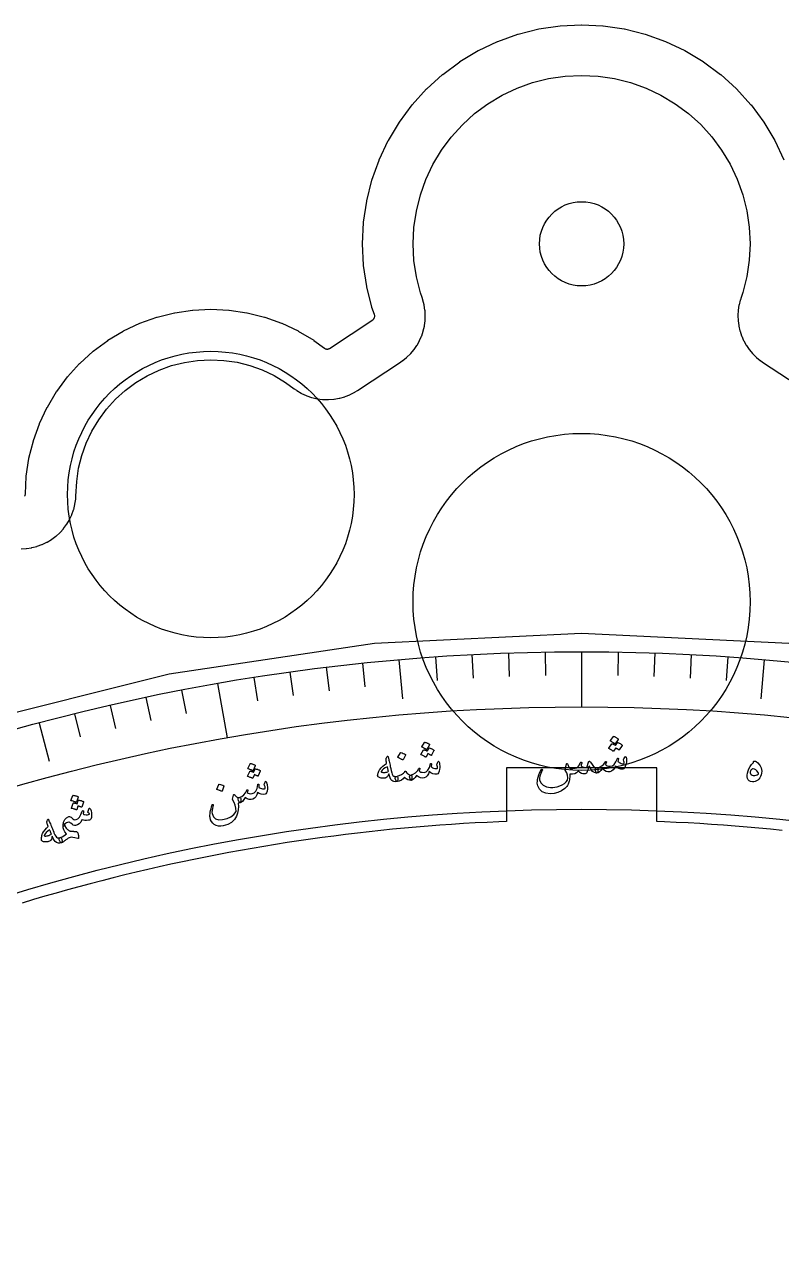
# Model space of a CAD drawing. Header units: millimetres. Extents: x -140 to 140, y -140 to 181.
# Drawn here: x -37 to 13.3, y 98.8 to 181 of the extents above; entities that cross this region are included whole.
import ezdxf

# ---------------------------------------------------------------- set-up
doc = ezdxf.new("R2010")
doc.units = ezdxf.units.MM
for name, color, linetype in [('CUT_INNER', 6, 'Continuous'), ('CUT_OUTER', 1, 'Continuous'), ('ENGRAVE', 7, 'Continuous'), ('ENGRAVE_FINE', 8, 'Continuous'), ('TEXT', 5, 'Continuous')]:
    doc.layers.add(name, color=color, linetype=linetype)

msp = doc.modelspace()

# ---------------------------------------------------------------- linework, layer by layer
at = {"layer": 'CUT_INNER'}
msp.add_lwpolyline([(13.338, 127.4037), (12.556, 127.4832), (11.7735, 127.5578), (10.9906, 127.6276), (10.2073, 127.6927), (9.4236, 127.7529), (8.6396, 127.8083), (7.8552, 127.8589), (7.0705, 127.9047), (6.2856, 127.9457), (5.5004, 127.9819), (5, 128.0018), (5, 131.56), (-5, 131.56), (-5, 128.0018), (-5.5004, 127.9819), (-6.2856, 127.9457), (-7.0705, 127.9047), (-7.8552, 127.8589), (-8.6396, 127.8083), (-9.4236, 127.7529), (-10.2073, 127.6927), (-10.9906, 127.6276), (-11.7735, 127.5578), (-12.556, 127.4832), (-13.338, 127.4037), (-14.1195, 127.3195), (-14.9004, 127.2305), (-15.6808, 127.1366), (-16.4606, 127.038), (-17.2398, 126.9346), (-18.0183, 126.8265), (-18.7962, 126.7135), (-19.5733, 126.5958), (-20.3497, 126.4733), (-21.1254, 126.3461), (-21.9002, 126.2141), (-22.6742, 126.0773), (-23.4474, 125.9358), (-24.2197, 125.7896), (-24.9911, 125.6386), (-25.7615, 125.4829), (-26.531, 125.3225), (-27.2994, 125.1573), (-28.0669, 124.9874), (-28.8332, 124.8129), (-29.5985, 124.6336), (-30.3627, 124.4496), (-31.1258, 124.261), (-31.8876, 124.0677), (-32.6483, 123.8697), (-33.4077, 123.667), (-34.1659, 123.4597), (-34.9228, 123.2478), (-35.6784, 123.0311), (-36.4326, 122.8099), (-37.1855, 122.5841)], dxfattribs=at)
for centre, radius in [((0, 166.3921), 2.8), ((-24.64, 149.7321), 9.52), ((0, 142.5921), 11.2)]:
    msp.add_circle(centre, radius, dxfattribs=at)
at = {"layer": 'CUT_OUTER'}
msp.add_lwpolyline([(-37.0165, 149.6127), (-37.0001, 149.6372), (-36.9863, 149.6632), (-36.975, 149.6904), (-36.9664, 149.7185), (-36.9607, 149.7474), (-36.9578, 149.7767), (-36.901, 150.9323), (-36.8996, 150.947), (-36.7244, 152.1283), (-36.7215, 152.1428), (-36.4313, 153.3013), (-36.427, 153.3154), (-36.0247, 154.4398), (-36.019, 154.4534), (-35.5084, 155.5331), (-35.5015, 155.546), (-34.8875, 156.5704), (-34.8793, 156.5827), (-34.1679, 157.5419), (-34.1585, 157.5533), (-33.3565, 158.4382), (-33.3461, 158.4486), (-32.4612, 159.2507), (-32.4498, 159.26), (-31.4905, 159.9714), (-31.4783, 159.9796), (-30.4539, 160.5936), (-30.441, 160.6005), (-29.3613, 161.1112), (-29.3477, 161.1168), (-28.2232, 161.5191), (-28.2092, 161.5234), (-27.0507, 161.8136), (-27.0362, 161.8165), (-25.8549, 161.9917), (-25.8402, 161.9932), (-24.6474, 162.0518), (-24.6326, 162.0518), (-23.4398, 161.9932), (-23.4251, 161.9917), (-22.2438, 161.8165), (-22.2293, 161.8136), (-21.0708, 161.5234), (-21.0568, 161.5191), (-19.9323, 161.1168), (-19.9187, 161.1112), (-18.839, 160.6005), (-18.8261, 160.5936), (-17.8017, 159.9796), (-17.7895, 159.9714), (-17.0923, 159.4544), (-17.0669, 159.4375), (-17.0398, 159.4232), (-17.0115, 159.4118), (-16.9822, 159.4033), (-16.9521, 159.3978), (-16.9217, 159.3954), (-16.8911, 159.3962), (-16.8608, 159.4), (-16.8311, 159.4069), (-16.8022, 159.4168), (-16.7744, 159.4296), (-16.7481, 159.4451), (-13.8807, 161.3408), (-13.8577, 161.3576), (-13.8364, 161.3766), (-13.817, 161.3974), (-13.7996, 161.42), (-13.7845, 161.4442), (-13.7718, 161.4697), (-13.7615, 161.4962), (-13.7538, 161.5237), (-13.7487, 161.5517), (-13.7463, 161.5801), (-13.7466, 161.6086), (-13.7496, 161.6369), (-13.7553, 161.6649), (-13.7636, 161.6921), (-13.9306, 162.1586), (-13.9348, 162.1727), (-14.2784, 163.5445), (-14.2813, 163.5589), (-14.4888, 164.9577), (-14.4903, 164.9723), (-14.5596, 166.3848), (-14.5596, 166.3995), (-14.4903, 167.8119), (-14.4888, 167.8265), (-14.2813, 169.2253), (-14.2784, 169.2398), (-13.9348, 170.6115), (-13.9306, 170.6256), (-13.4542, 171.9571), (-13.4485, 171.9706), (-12.8439, 173.249), (-12.837, 173.262), (-12.11, 174.4749), (-12.1018, 174.4871), (-11.2594, 175.623), (-11.2501, 175.6343), (-10.3004, 176.6821), (-10.29, 176.6925), (-9.2422, 177.6422), (-9.2309, 177.6515), (-8.095, 178.4939), (-8.0828, 178.5021), (-6.8699, 179.2291), (-6.8569, 179.236), (-5.5785, 179.8407), (-5.5649, 179.8463), (-4.2335, 180.3227), (-4.2194, 180.327), (-2.8477, 180.6706), (-2.8332, 180.6734), (-1.4344, 180.8809), (-1.4198, 180.8824), (-0.0074, 180.9518), (0.0074, 180.9518), (1.4198, 180.8824), (1.4344, 180.8809), (2.8332, 180.6734), (2.8477, 180.6706), (4.2194, 180.327), (4.2335, 180.3227), (5.5649, 179.8463), (5.5785, 179.8407), (6.8569, 179.236), (6.8699, 179.2291), (8.0828, 178.5021), (8.095, 178.4939), (9.2309, 177.6515), (9.2422, 177.6422), (10.29, 176.6925), (10.3004, 176.6821), (11.2501, 175.6343), (11.2594, 175.623), (12.1018, 174.4871), (12.11, 174.4749), (12.837, 173.262), (12.8439, 173.249), (13.4485, 171.9706)], dxfattribs=at)
at = {"layer": 'ENGRAVE'}
for points in [[(-37.2427, 146.1318), (-36.9134, 146.148), (-36.8841, 146.1509), (-36.5579, 146.1992), (-36.5291, 146.205), (-36.2092, 146.2851), (-36.181, 146.2937), (-35.8706, 146.4047), (-35.8434, 146.416), (-35.5453, 146.557), (-35.5193, 146.5709), (-35.2365, 146.7404), (-35.212, 146.7567), (-34.9472, 146.9532), (-34.9244, 146.9718), (-34.6801, 147.1933), (-34.6593, 147.2141), (-34.4378, 147.4584), (-34.4192, 147.4812), (-34.2227, 147.746), (-34.2064, 147.7705), (-34.0369, 148.0533), (-34.023, 148.0793), (-33.882, 148.3774), (-33.8707, 148.4046), (-33.7597, 148.715), (-33.7511, 148.7432), (-33.671, 149.063), (-33.6653, 149.0919), (-33.6169, 149.4181), (-33.614, 149.4474), (-33.6019, 149.6118), (-33.5531, 150.6036), (-33.4246, 151.474), (-33.2115, 152.3267), (-32.9159, 153.1543), (-32.5406, 153.949), (-32.0893, 154.7031), (-31.5662, 155.4094), (-30.9763, 156.0609), (-30.3255, 156.6515), (-29.6199, 157.1754), (-28.8664, 157.6277), (-28.0721, 158.004), (-27.2448, 158.3005), (-26.3924, 158.5146), (-25.5231, 158.6441), (-24.6453, 158.6877), (-23.7675, 158.6451), (-22.8981, 158.5167), (-22.0454, 158.3036), (-21.2178, 158.008), (-20.4231, 157.6328), (-19.6687, 157.1812), (-19.0916, 156.754), (-18.9538, 156.6572), (-18.9284, 156.6403), (-18.6344, 156.4655), (-18.6073, 156.4512), (-18.297, 156.3073), (-18.2687, 156.2958), (-17.9454, 156.1842), (-17.916, 156.1757), (-17.583, 156.0974), (-17.5529, 156.092), (-17.2137, 156.048), (-17.1832, 156.0456), (-16.8413, 156.0364), (-16.8107, 156.0371), (-16.4696, 156.0627), (-16.4393, 156.0666), (-16.1025, 156.1267), (-16.0728, 156.1336), (-15.7439, 156.2277), (-15.715, 156.2375), (-15.3973, 156.3646), (-15.3696, 156.3773), (-15.0665, 156.536), (-15.0402, 156.5515), (-14.8951, 156.6422), (-12.0277, 158.5379), (-11.8966, 158.6291), (-11.8736, 158.6459), (-11.6253, 158.8464), (-11.604, 158.8653), (-11.3758, 159.0885), (-11.3564, 159.1093), (-11.1504, 159.3531), (-11.1331, 159.3757), (-10.9512, 159.6379), (-10.9361, 159.6621), (-10.7798, 159.9403), (-10.7671, 159.9658), (-10.638, 160.2577), (-10.6277, 160.2843), (-10.5268, 160.5871), (-10.5191, 160.6145), (-10.4475, 160.9255), (-10.4424, 160.9535), (-10.4005, 161.2699), (-10.3981, 161.2983), (-10.3865, 161.6172), (-10.3868, 161.6457), (-10.4055, 161.9643), (-10.4085, 161.9927), (-10.4573, 162.308), (-10.463, 162.336), (-10.5416, 162.6453), (-10.5499, 162.6725), (-10.6001, 162.8241), (-10.7117, 163.136), (-10.9794, 164.2024), (-11.1411, 165.2891), (-11.1956, 166.3865), (-11.1422, 167.4838), (-10.9816, 168.5707), (-10.7152, 169.6366), (-10.3455, 170.6713), (-9.8763, 171.6647), (-9.3119, 172.6074), (-8.6579, 173.4902), (-7.9205, 174.3046), (-7.1068, 175.0428), (-6.2246, 175.6978), (-5.2826, 176.2631), (-4.2896, 176.7333), (-3.2553, 177.104), (-2.1897, 177.3715), (-1.103, 177.5332), (-0.0057, 177.5877), (1.0917, 177.5344), (2.1786, 177.3737), (3.2445, 177.1073), (4.2791, 176.7377), (5.2726, 176.2684), (6.2152, 175.7041), (7.098, 175.05), (7.9125, 174.3126), (8.6507, 173.4989), (9.3056, 172.6168), (9.871, 171.6747), (10.3412, 170.6817), (10.7119, 169.6474), (10.9794, 168.5818), (11.1411, 167.4951), (11.1956, 166.3978), (11.1422, 165.3004), (10.9816, 164.2135), (10.7148, 163.1461), (10.5985, 162.8196), (10.5499, 162.6725), (10.5416, 162.6453), (10.463, 162.336), (10.4573, 162.308), (10.4085, 161.9927), (10.4055, 161.9643), (10.3868, 161.6457), (10.3865, 161.6172), (10.3981, 161.2983), (10.4005, 161.2699), (10.4424, 160.9535), (10.4475, 160.9255), (10.5191, 160.6145), (10.5268, 160.5871), (10.6277, 160.2843), (10.638, 160.2577), (10.7671, 159.9658), (10.7798, 159.9403), (10.9361, 159.6621), (10.9512, 159.6379), (11.1331, 159.3757), (11.1504, 159.3531), (11.3564, 159.1093), (11.3758, 159.0885), (11.604, 158.8653), (11.6253, 158.8464), (11.8736, 158.6459), (11.8966, 158.6291), (12.0277, 158.5379), (14.8951, 156.6422)], [(13.7714, 139.8235), (0, 140.5), (-13.7714, 139.8235), (-27.4102, 137.8003), (-40.785, 134.4501)], [(0, 139.286), (0, 135.6208)], [(-12.1396, 138.756), (-11.9114, 136.1479)], [(12.1396, 138.756), (11.9114, 136.1479)], [(-24.1868, 137.1699), (-23.5503, 133.5604)], [(-36.0499, 134.5399), (-35.3723, 132.0112)]]:
    msp.add_lwpolyline(points, dxfattribs=at)
for radius in [139.286, 135.6208, 128.814]:
    msp.add_circle((0, 0), radius, dxfattribs=at)
at = {"layer": 'ENGRAVE_FINE'}
for points in [[(-9.7161, 138.9467), (-9.6065, 137.3797)], [(-7.2897, 139.0951), (-7.2075, 137.5265)], [(-4.861, 139.2012), (-4.8062, 137.6313)], [(-2.4309, 139.2648), (-2.4035, 137.6942)], [(2.4309, 139.2648), (2.4035, 137.6942)], [(4.861, 139.2012), (4.8062, 137.6313)], [(7.2897, 139.0951), (7.2075, 137.5265)], [(9.7161, 138.9467), (9.6065, 137.3797)], [(-16.9747, 138.2478), (-16.7833, 136.6887)], [(-14.5594, 138.523), (-14.3952, 136.9608)], [(-21.7891, 137.5712), (-21.5434, 136.0197)], [(-19.3849, 137.9305), (-19.1663, 136.375)], [(-26.577, 136.7269), (-26.2773, 135.185)], [(-31.3325, 135.7161), (-30.9792, 134.1856)], [(-28.9592, 136.2423), (-28.6326, 134.7058)], [(-33.6963, 135.1486), (-33.3163, 133.6245)]]:
    msp.add_lwpolyline(points, dxfattribs=at)
at = {"layer": 'TEXT'}
for points in [[(-10.4426, 133.2621), (-10.438, 133.2673), (-10.4313, 133.2708), (-10.4225, 133.2725), (-10.4116, 133.2723), (-10.3715, 133.261), (-10.3326, 133.2481), (-10.2948, 133.2336), (-10.2581, 133.2175), (-10.2224, 133.1996), (-10.1872, 133.1797), (-10.1526, 133.1578), (-10.1186, 133.1339), (-10.11, 133.125), (-10.1053, 133.1163), (-10.1047, 133.1077), (-10.108, 133.0994), (-10.2746, 132.7881), (-10.2811, 132.7822), (-10.2899, 132.7811), (-10.3011, 132.7846), (-10.3146, 132.7929), (-10.3263, 132.7998), (-10.3447, 132.8102), (-10.3698, 132.824), (-10.4017, 132.8411), (-10.4407, 132.8616), (-10.4875, 132.8854), (-10.5419, 132.9125), (-10.6041, 132.9429), (-10.6125, 132.9482), (-10.6169, 132.9537), (-10.6174, 132.9595), (-10.6139, 132.9657)], [(2.3823, 133.2421), (2.3874, 133.2469), (2.3943, 133.2497), (2.4032, 133.2505), (2.4141, 133.2493), (2.4528, 133.2342), (2.4901, 133.2176), (2.5263, 133.1995), (2.5611, 133.18), (2.5949, 133.1588), (2.6279, 133.1356), (2.6601, 133.1105), (2.6916, 133.0835), (2.6976, 133.0753), (2.7001, 133.0666), (2.6992, 133.0576), (2.6948, 133.0481), (2.4997, 132.7543), (2.4945, 132.7505), (2.4868, 132.7506), (2.4768, 132.7547), (2.4644, 132.7628), (2.4563, 132.7683), (2.4435, 132.7769), (2.4261, 132.7885), (2.404, 132.8031), (2.3774, 132.8204), (2.3461, 132.8403), (2.3101, 132.8628), (2.2695, 132.8877), (2.128, 132.6707), (2.121, 132.6655), (2.1121, 132.6651), (2.1014, 132.6697), (2.0887, 132.6792), (2.0778, 132.6872), (2.0605, 132.6992), (2.0369, 132.7152), (2.0069, 132.7353), (1.9701, 132.7593), (1.9259, 132.7874), (1.8744, 132.8194), (1.8155, 132.8555), (1.8094, 132.8615), (1.8068, 132.8674), (1.8076, 132.8732), (1.8119, 132.879), (2.0093, 133.1582), (2.0143, 133.163), (2.0213, 133.1658), (2.0302, 133.1667), (2.0411, 133.1655), (2.0684, 133.1549), (2.0955, 133.1436), (2.1224, 133.1316), (2.149, 133.1188), (2.1751, 133.105), (2.2004, 133.09), (2.2249, 133.0738), (2.2487, 133.0564)], [(2.116, 133.6538), (2.121, 133.6586), (2.128, 133.6615), (2.1369, 133.6623), (2.1478, 133.6612), (2.1866, 133.6461), (2.2242, 133.6296), (2.2604, 133.6116), (2.2954, 133.5921), (2.3294, 133.571), (2.3625, 133.5479), (2.3949, 133.5228), (2.4265, 133.4958), (2.4342, 133.4861), (2.438, 133.477), (2.4379, 133.4685), (2.4338, 133.4604), (2.2387, 133.1662), (2.2317, 133.161), (2.2228, 133.1606), (2.212, 133.1652), (2.1993, 133.1747), (2.1883, 133.1827), (2.171, 133.1948), (2.1473, 133.2108), (2.1172, 133.2309), (2.0802, 133.255), (2.0359, 133.2831), (1.9842, 133.3152), (1.9252, 133.3513), (1.9173, 133.3573), (1.9135, 133.3632), (1.9135, 133.3691), (1.9176, 133.3749)], [(-12.9206, 132.3169), (-12.8999, 132.3435), (-12.882, 132.3482), (-12.867, 132.3309), (-12.8548, 132.2918), (-12.8497, 132.268), (-12.8423, 132.235), (-12.8325, 132.1929), (-12.8204, 132.1417), (-12.8061, 132.0809), (-12.7898, 132.01), (-12.7716, 131.9289), (-12.7514, 131.8376), (-12.7315, 131.748), (-12.7138, 131.6677), (-12.6982, 131.5968), (-12.6847, 131.5353), (-12.6734, 131.4834), (-12.6643, 131.4414), (-12.6574, 131.4092), (-12.6527, 131.3869), (-12.6191, 131.2468), (-12.5798, 131.1392), (-12.5348, 131.0641), (-12.4841, 131.0215), (-12.4498, 131.0064), (-12.4093, 130.9982), (-12.3626, 130.9969), (-12.3098, 131.0026), (-12.2779, 131.0005), (-12.2524, 130.9874), (-12.2333, 130.9633), (-12.2205, 130.9284), (-12.2131, 130.8856), (-12.2104, 130.8419), (-12.2126, 130.7972), (-12.2196, 130.7515), (-12.2304, 130.7122), (-12.2435, 130.6824), (-12.259, 130.6623), (-12.2768, 130.6518), (-12.3784, 130.6432), (-12.4676, 130.6534), (-12.5445, 130.6824), (-12.6091, 130.7303), (-12.6666, 130.8041), (-12.7179, 130.9037), (-12.7629, 131.0288), (-12.8017, 131.1797), (-12.8475, 131.0811), (-12.8962, 131.0023), (-12.9478, 130.9433), (-13.0023, 130.9042), (-13.048, 130.8876), (-13.1026, 130.8775), (-13.1662, 130.8738), (-13.2388, 130.8766), (-13.316, 130.886), (-13.3814, 130.8995), (-13.435, 130.9171), (-13.4767, 130.9389), (-13.5116, 130.9675), (-13.5359, 130.9987), (-13.5497, 131.0325), (-13.553, 131.0688), (-13.5487, 131.115), (-13.5385, 131.1667), (-13.5226, 131.224), (-13.5007, 131.2868), (-13.4757, 131.3501), (-13.4534, 131.4008), (-13.4336, 131.439), (-13.4165, 131.4646), (-13.318, 131.572), (-13.209, 131.6745), (-13.0895, 131.772), (-12.9594, 131.8646), (-12.9719, 131.9388), (-12.9819, 132.003), (-12.9894, 132.0571), (-12.9945, 132.1011), (-12.996, 132.1383), (-12.9926, 132.1721), (-12.9844, 132.2024), (-12.9715, 132.2293)], [(-12.0368, 132.5732), (-12.0323, 132.5785), (-12.0257, 132.5821), (-12.0169, 132.5838), (-12.006, 132.5838), (-11.9268, 132.56), (-11.8514, 132.529), (-11.7799, 132.4906), (-11.7122, 132.445), (-11.7054, 132.4378), (-11.702, 132.4302), (-11.702, 132.4223), (-11.7055, 132.4142), (-11.8635, 132.1013), (-11.8698, 132.0937), (-11.8784, 132.0912), (-11.8895, 132.0938), (-11.9031, 132.1017), (-11.9148, 132.1085), (-11.9333, 132.1186), (-11.9584, 132.1321), (-11.9904, 132.1489), (-12.0295, 132.1689), (-12.0764, 132.1921), (-12.1309, 132.2186), (-12.1933, 132.2483), (-12.2017, 132.2534), (-12.2061, 132.2589), (-12.2067, 132.2647), (-12.2033, 132.2709)], [(-10.1387, 132.8771), (-10.1342, 132.8824), (-10.1275, 132.8858), (-10.1187, 132.8875), (-10.1078, 132.8873), (-10.0679, 132.8759), (-10.0291, 132.8629), (-9.9915, 132.8483), (-9.9549, 132.8321), (-9.9193, 132.8142), (-9.8842, 132.7942), (-9.8498, 132.7722), (-9.816, 132.7482), (-9.8092, 132.7406), (-9.8059, 132.7323), (-9.8059, 132.7232), (-9.8094, 132.7134), (-9.9761, 132.4026), (-9.9809, 132.3983), (-9.9886, 132.3977), (-9.9989, 132.4008), (-10.012, 132.4077), (-10.0207, 132.4124), (-10.0342, 132.4198), (-10.0526, 132.4297), (-10.0759, 132.4421), (-10.1041, 132.4569), (-10.1371, 132.4738), (-10.175, 132.4927), (-10.2178, 132.5137), (-10.3383, 132.2844), (-10.3448, 132.2785), (-10.3536, 132.2773), (-10.3647, 132.2809), (-10.3782, 132.2892), (-10.3898, 132.2961), (-10.4082, 132.3064), (-10.4332, 132.3202), (-10.4649, 132.3373), (-10.5039, 132.3578), (-10.5505, 132.3816), (-10.6048, 132.4087), (-10.6668, 132.439), (-10.6734, 132.4444), (-10.6766, 132.45), (-10.6763, 132.456), (-10.6726, 132.4621), (-10.5022, 132.7586), (-10.4977, 132.7638), (-10.491, 132.7673), (-10.4822, 132.769), (-10.4713, 132.7689), (-10.4431, 132.7609), (-10.415, 132.7522), (-10.3871, 132.7427), (-10.3595, 132.7325), (-10.3322, 132.7212), (-10.3056, 132.7087), (-10.2797, 132.6949), (-10.2544, 132.6798)], [(2.9077, 132.3113), (2.9164, 132.317), (2.9264, 132.3148), (2.9378, 132.3047), (2.9504, 132.2868), (2.9637, 132.2567), (2.9733, 132.2139), (2.9791, 132.1584), (2.9813, 132.0903), (2.9808, 132.013), (2.9749, 131.9377), (2.9637, 131.8645), (2.9472, 131.7934), (2.9006, 131.6554), (2.8501, 131.5567), (2.7956, 131.4971), (2.7371, 131.4768), (2.6, 131.4877), (2.4737, 131.5261), (2.358, 131.5921), (2.2529, 131.6857), (2.1772, 131.5424), (2.0886, 131.431), (1.9869, 131.3515), (1.8722, 131.304), (1.7525, 131.2949), (1.6319, 131.3268), (1.5102, 131.3997), (1.3873, 131.5137), (1.2856, 131.3862), (1.1863, 131.2954), (1.0895, 131.2412), (0.9949, 131.2235), (0.976, 131.2345), (0.9582, 131.2669), (0.9415, 131.3209), (0.926, 131.3963), (0.9207, 131.4708), (0.9308, 131.5255), (0.9564, 131.5606), (0.9975, 131.5759), (1.178, 131.6153), (1.3365, 131.6933), (1.4731, 131.8101), (1.5879, 131.9656), (1.5941, 131.9741), (1.6008, 131.9802), (1.608, 131.9837), (1.6156, 131.9849), (1.6249, 131.9838), (1.6332, 131.9807), (1.6404, 131.9758), (1.6467, 131.9688), (1.6501, 131.9477), (1.6411, 131.9121), (1.6197, 131.862), (1.5859, 131.7973), (1.6285, 131.7466), (1.6953, 131.7088), (1.786, 131.6838), (1.9009, 131.6717), (2.0447, 131.6997), (2.1716, 131.7958), (2.2818, 131.9601), (2.3753, 132.1927), (2.38, 132.2046), (2.3855, 132.2131), (2.392, 132.2181), (2.3994, 132.2197), (2.4104, 132.2185), (2.4199, 132.2154), (2.4279, 132.2103), (2.4344, 132.2034), (2.4391, 132.1935), (2.4419, 132.1836), (2.4427, 132.1738), (2.4415, 132.1641), (2.3993, 132.0004), (2.4443, 131.9589), (2.4987, 131.9221), (2.5625, 131.8901), (2.6356, 131.8627), (2.7069, 131.8444), (2.7613, 131.8396), (2.7989, 131.8483), (2.8197, 131.8706), (2.8271, 131.9052), (2.8245, 131.9547), (2.8119, 132.0191), (2.7893, 132.0984), (2.7939, 132.1206), (2.8152, 132.1635), (2.8531, 132.227), (2.9077, 132.3113)], [(-21.6968, 131.4853), (-21.6927, 131.4909), (-21.6863, 131.4949), (-21.6777, 131.4973), (-21.6668, 131.4981), (-21.6261, 131.4902), (-21.5863, 131.4806), (-21.5475, 131.4694), (-21.5097, 131.4565), (-21.4727, 131.4417), (-21.436, 131.4249), (-21.3998, 131.406), (-21.364, 131.385), (-21.3566, 131.3781), (-21.3525, 131.37), (-21.3518, 131.361), (-21.3544, 131.3509), (-21.4933, 131.0267), (-21.4978, 131.022), (-21.5053, 131.0208), (-21.5159, 131.023), (-21.5296, 131.0287), (-21.5386, 131.0327), (-21.5527, 131.0388), (-21.5719, 131.047), (-21.5962, 131.0574), (-21.6256, 131.0697), (-21.66, 131.0836), (-21.6994, 131.0991), (-21.7438, 131.1163), (-21.8439, 130.8774), (-21.8498, 130.871), (-21.8584, 130.869), (-21.8698, 130.8716), (-21.884, 130.8786), (-21.8962, 130.8845), (-21.9154, 130.8932), (-21.9415, 130.9047), (-21.9746, 130.919), (-22.0152, 130.9361), (-22.0637, 130.9557), (-22.1201, 130.9779), (-22.1846, 131.0028), (-22.1916, 131.0075), (-22.1953, 131.0129), (-22.1955, 131.0188), (-22.1924, 131.0253), (-22.0485, 131.3354), (-22.0445, 131.3411), (-22.0381, 131.3451), (-22.0295, 131.3476), (-22.0186, 131.3484), (-21.9898, 131.3429), (-21.9611, 131.3367), (-21.9325, 131.3297), (-21.904, 131.3219), (-21.8759, 131.3131), (-21.8483, 131.3029), (-21.8213, 131.2914), (-21.7947, 131.2786)], [(-22.033, 131.8422), (-22.029, 131.8479), (-22.0226, 131.8519), (-22.014, 131.8543), (-22.003, 131.8552), (-21.9622, 131.8473), (-21.9223, 131.8379), (-21.8833, 131.8267), (-21.8454, 131.8139), (-21.8082, 131.7992), (-21.7714, 131.7825), (-21.7351, 131.7637), (-21.6991, 131.7428), (-21.6897, 131.7347), (-21.6844, 131.7264), (-21.683, 131.718), (-21.6856, 131.7093), (-21.8244, 131.3848), (-21.8303, 131.3783), (-21.839, 131.3764), (-21.8505, 131.3789), (-21.8646, 131.386), (-21.8769, 131.3919), (-21.8961, 131.4006), (-21.9223, 131.4121), (-21.9555, 131.4264), (-21.9962, 131.4434), (-22.0449, 131.4631), (-22.1015, 131.4853), (-22.1661, 131.5102), (-22.1749, 131.5147), (-22.1798, 131.5198), (-22.1808, 131.5256), (-22.1778, 131.532)], [(-12.9087, 131.6296), (-13.0455, 131.5671), (-13.1595, 131.4955), (-13.2509, 131.4148), (-13.3196, 131.3249), (-13.3236, 131.3132), (-13.3223, 131.303), (-13.3158, 131.2943), (-13.304, 131.2872), (-13.2615, 131.2739), (-13.2161, 131.265), (-13.1678, 131.2607), (-13.1164, 131.2608), (-13.062, 131.2653), (-13.0046, 131.2744), (-12.9443, 131.2878), (-12.8809, 131.3057), (-12.8712, 131.3099), (-12.8613, 131.3165), (-12.8511, 131.3256), (-12.8407, 131.3372), (-12.8461, 131.3689), (-12.8524, 131.402), (-12.8596, 131.4364), (-12.8677, 131.4723), (-12.8766, 131.5095), (-12.8864, 131.5481), (-12.8971, 131.5882), (-12.9087, 131.6296)], [(-9.5283, 131.9998), (-9.5201, 132.0063), (-9.51, 132.005), (-9.4978, 131.9961), (-9.4835, 131.9795), (-9.4674, 131.9507), (-9.4539, 131.909), (-9.4428, 131.8543), (-9.4343, 131.7867), (-9.4276, 131.7097), (-9.4263, 131.6342), (-9.4306, 131.5603), (-9.4404, 131.4879), (-9.4738, 131.3462), (-9.5148, 131.2431), (-9.5634, 131.1787), (-9.6197, 131.153), (-9.7573, 131.1509), (-9.8867, 131.1773), (-10.0081, 131.2322), (-10.1215, 131.3155), (-10.1833, 131.1657), (-10.2611, 131.0464), (-10.3549, 130.9578), (-10.4646, 130.8998), (-10.5829, 130.8794), (-10.706, 130.8999), (-10.834, 130.961), (-10.967, 131.0629), (-11.0564, 130.9265), (-11.1467, 130.8267), (-11.238, 130.7637), (-11.3305, 130.7372), (-11.3504, 130.7463), (-11.3711, 130.777), (-11.3928, 130.8291), (-11.4153, 130.9028), (-11.4276, 130.9764), (-11.4227, 131.0319), (-11.4004, 131.0692), (-11.361, 131.0883), (-11.185, 131.1445), (-11.0346, 131.237), (-10.9095, 131.3661), (-10.8098, 131.5317), (-10.8044, 131.5408), (-10.7983, 131.5474), (-10.7915, 131.5516), (-10.7841, 131.5535), (-10.7747, 131.5533), (-10.7662, 131.551), (-10.7585, 131.5467), (-10.7516, 131.5404), (-10.7462, 131.5198), (-10.7518, 131.4834), (-10.7684, 131.4315), (-10.796, 131.3639), (-10.7488, 131.3175), (-10.6788, 131.2861), (-10.5861, 131.2698), (-10.4706, 131.2685), (-10.33, 131.3098), (-10.2127, 131.4174), (-10.1184, 131.5914), (-10.0472, 131.8317), (-10.0437, 131.844), (-10.0389, 131.853), (-10.033, 131.8586), (-10.0258, 131.8608), (-10.0147, 131.8607), (-10.0049, 131.8585), (-9.9965, 131.8542), (-9.9894, 131.8479), (-9.9837, 131.8385), (-9.9801, 131.829), (-9.9784, 131.8193), (-9.9786, 131.8094), (-10.0052, 131.6425), (-9.9565, 131.6055), (-9.8989, 131.574), (-9.8325, 131.548), (-9.7571, 131.5276), (-9.6844, 131.5161), (-9.6297, 131.5164), (-9.5931, 131.5286), (-9.5745, 131.5528), (-9.5704, 131.588), (-9.5777, 131.637), (-9.5963, 131.6999), (-9.6262, 131.7768), (-9.6237, 131.7993), (-9.6065, 131.844), (-9.5747, 131.9108), (-9.5283, 131.9998)], [(0.46, 131.9431), (0.4677, 131.9628), (0.4788, 131.9792), (0.4932, 131.9921), (0.5112, 132.0016), (0.5344, 132.0052), (0.5572, 131.9965), (0.5793, 131.9756), (0.601, 131.9425), (0.697, 131.7812), (0.7951, 131.6664), (0.8952, 131.598), (0.9975, 131.5759), (1.0467, 131.5633), (1.0772, 131.5224), (1.0888, 131.4533), (1.0816, 131.356), (1.0685, 131.2979), (1.0497, 131.2564), (1.0251, 131.2316), (0.9949, 131.2235), (0.8576, 131.2522), (0.7336, 131.3359), (0.623, 131.4747), (0.5255, 131.6687), (0.5175, 131.6861), (0.509, 131.6913), (0.4999, 131.6842), (0.4903, 131.6649), (0.4442, 131.5207), (0.4045, 131.4049), (0.3714, 131.3173), (0.3447, 131.2582), (0.3181, 131.2154), (0.2851, 131.1849), (0.2459, 131.1666), (0.2004, 131.1606), (0.0895, 131.1703), (-0.0175, 131.2028), (-0.1207, 131.2583), (-0.2202, 131.3368), (-0.332, 131.2382), (-0.4612, 131.1737), (-0.608, 131.1432), (-0.7725, 131.1467), (-0.7772, 131.0439), (-0.7849, 130.947), (-0.7955, 130.8559), (-0.8091, 130.7706), (-0.8255, 130.691), (-0.8449, 130.6167), (-0.8672, 130.5478), (-0.8925, 130.4842), (-0.9335, 130.3995), (-0.9842, 130.3221), (-1.0445, 130.2518), (-1.1145, 130.1889), (-1.3452, 130.0349), (-1.5846, 129.9255), (-1.8329, 129.8606), (-2.0903, 129.8401), (-2.3863, 129.8768), (-2.623, 129.9782), (-2.8007, 130.1447), (-2.9194, 130.3763), (-2.9381, 130.4584), (-2.9447, 130.5569), (-2.9391, 130.6718), (-2.9212, 130.8032), (-2.8884, 130.9481), (-2.8383, 131.1036), (-2.7708, 131.2698), (-2.6858, 131.4466), (-2.678, 131.4587), (-2.6696, 131.4674), (-2.6607, 131.4728), (-2.6512, 131.4747), (-2.6385, 131.4737), (-2.6277, 131.4703), (-2.6188, 131.4643), (-2.6118, 131.4559), (-2.6072, 131.4459), (-2.6056, 131.4354), (-2.6068, 131.4244), (-2.611, 131.4128), (-2.7097, 131.2006), (-2.7734, 131.0228), (-2.8022, 130.8794), (-2.7962, 130.7706), (-2.7071, 130.5694), (-2.5544, 130.4173), (-2.3382, 130.3141), (-2.0584, 130.2596), (-1.9203, 130.2563), (-1.7734, 130.2736), (-1.6176, 130.3113), (-1.4527, 130.3696), (-1.2875, 130.4467), (-1.1466, 130.5371), (-1.0297, 130.6408), (-0.937, 130.758), (-0.9151, 130.9133), (-0.9325, 131.0733), (-0.9894, 131.2378), (-1.086, 131.4069), (-1.0956, 131.4261), (-1.1009, 131.4449), (-1.1018, 131.4633), (-1.0983, 131.4812), (-1.011, 131.8068), (-0.9985, 131.8363), (-0.984, 131.8501), (-0.9673, 131.8483), (-0.9486, 131.8308), (-0.9234, 131.7835), (-0.899, 131.7313), (-0.8757, 131.6742), (-0.8533, 131.6122), (-0.8125, 131.5593), (-0.7298, 131.5297), (-0.6054, 131.5233), (-0.4391, 131.5398), (-0.3492, 131.5658), (-0.2704, 131.6117), (-0.2029, 131.6777), (-0.1466, 131.7637), (-0.1391, 131.7758), (-0.132, 131.7886), (-0.1254, 131.8022), (-0.1193, 131.8165), (-0.1134, 131.8314), (-0.1076, 131.8464), (-0.1017, 131.8617), (-0.0959, 131.8773), (-0.0839, 131.9066), (-0.0714, 131.9282), (-0.0585, 131.9419), (-0.045, 131.9478), (-0.0333, 131.948), (-0.0215, 131.9448), (-0.0098, 131.9382), (0.002, 131.9282), (0.0117, 131.9177), (0.0176, 131.9057), (0.0196, 131.8922), (0.0176, 131.8773), (-0.0215, 131.7637), (-0.0264, 131.7292), (-0.0215, 131.7001), (-0.0068, 131.6764), (0.0176, 131.658), (0.0945, 131.623), (0.1728, 131.6041), (0.2526, 131.6013), (0.3339, 131.6145), (0.3608, 131.6394), (0.3908, 131.7025), (0.4239, 131.8037), (0.46, 131.9431)], [(11.4447, 132.0086), (11.4795, 132.021), (11.5178, 132.0209), (11.5593, 132.0082), (11.6042, 131.9829), (11.7136, 131.8951), (11.8038, 131.7981), (11.8748, 131.692), (11.9266, 131.5767), (11.9589, 131.4585), (11.971, 131.3397), (11.9628, 131.2203), (11.9344, 131.1003), (11.893, 130.9922), (11.8406, 130.8975), (11.7772, 130.816), (11.7029, 130.7477), (11.6212, 130.6948), (11.5357, 130.6594), (11.4465, 130.6414), (11.3534, 130.6409), (11.2335, 130.6601), (11.1381, 130.7027), (11.067, 130.7687), (11.0203, 130.8581), (10.9967, 130.9639), (10.9952, 131.0832), (11.0159, 131.2158), (11.0588, 131.3617), (11.1213, 131.5117), (11.2003, 131.6523), (11.2959, 131.7837), (11.4081, 131.9056), (11.4121, 131.9114), (11.4154, 131.9217), (11.4182, 131.9365), (11.4204, 131.9557), (11.4234, 131.9765), (11.4285, 131.9923), (11.4355, 132.003), (11.4447, 132.0086)], [(11.7417, 131.1373), (11.7598, 131.1563), (11.7643, 131.1825), (11.7553, 131.2157), (11.7327, 131.2561), (11.6511, 131.3626), (11.5692, 131.4396), (11.4872, 131.4871), (11.4049, 131.505), (11.3648, 131.5014), (11.3264, 131.4833), (11.2897, 131.4509), (11.2548, 131.404), (11.2256, 131.3527), (11.2062, 131.307), (11.1967, 131.2668), (11.1969, 131.2321), (11.2188, 131.1666), (11.2616, 131.1175), (11.3254, 131.0848), (11.4102, 131.0683), (11.5053, 131.0662), (11.5922, 131.0769), (11.671, 131.1006), (11.7417, 131.1373)], [(-21.0121, 130.6645), (-21.0045, 130.6717), (-20.9943, 130.6714), (-20.9813, 130.6635), (-20.9657, 130.6482), (-20.9472, 130.6209), (-20.93, 130.5806), (-20.9142, 130.5271), (-20.8999, 130.4605), (-20.8864, 130.3843), (-20.8786, 130.3092), (-20.8764, 130.2352), (-20.8798, 130.1623), (-20.9007, 130.0182), (-20.9326, 129.9119), (-20.9754, 129.8435), (-21.0293, 129.813), (-21.1661, 129.799), (-21.2973, 129.8139), (-21.423, 129.858), (-21.5433, 129.9311), (-21.5918, 129.7764), (-21.6589, 129.6509), (-21.7446, 129.5544), (-21.8488, 129.487), (-21.9649, 129.4564), (-22.0893, 129.466), (-22.2222, 129.5158), (-22.3636, 129.6057), (-22.4407, 129.462), (-22.5219, 129.3547), (-22.6074, 129.2839), (-22.6973, 129.2495), (-22.7178, 129.2569), (-22.7412, 129.2856), (-22.7673, 129.3356), (-22.7962, 129.4071), (-22.8149, 129.4793), (-22.8148, 129.535), (-22.7959, 129.5741), (-22.7582, 129.5966), (-22.5878, 129.6679), (-22.446, 129.7732), (-22.3327, 129.9127), (-22.2478, 130.0864), (-22.2432, 130.0959), (-22.2378, 130.1031), (-22.2314, 130.1079), (-22.2241, 130.1104), (-22.2148, 130.111), (-22.2061, 130.1095), (-22.198, 130.1059), (-22.1906, 130.1002), (-22.1834, 130.0801), (-22.1859, 130.0434), (-22.1979, 129.9902), (-22.2195, 129.9205), (-22.1684, 129.8783), (-22.0959, 129.8532), (-22.0021, 129.845), (-21.887, 129.8538), (-21.7505, 129.9073), (-21.6431, 130.0247), (-21.5643, 130.2062), (-21.5143, 130.4518), (-21.5119, 130.4644), (-21.508, 130.4737), (-21.5025, 130.4798), (-21.4955, 130.4827), (-21.4845, 130.4835), (-21.4746, 130.4822), (-21.4658, 130.4787), (-21.4581, 130.473), (-21.4517, 130.4641), (-21.4472, 130.4549), (-21.4447, 130.4454), (-21.4441, 130.4356), (-21.456, 130.267), (-21.4043, 130.2343), (-21.3441, 130.208), (-21.2757, 130.188), (-21.1988, 130.1742), (-21.1254, 130.1691), (-21.0709, 130.1742), (-21.0355, 130.1896), (-21.0191, 130.2153), (-21.0181, 130.2506), (-21.0296, 130.2988), (-21.0536, 130.3599), (-21.0901, 130.4338), (-21.0896, 130.4565), (-21.0764, 130.5025), (-21.0506, 130.5718), (-21.0121, 130.6645)], [(-11.361, 131.0883), (-11.3292, 131.081), (-11.3057, 131.0725), (-11.2904, 131.0627), (-11.2834, 131.0518), (-11.2789, 131.0345), (-11.2761, 131.0131), (-11.2749, 130.9877), (-11.2753, 130.9582), (-11.282, 130.863), (-11.2935, 130.7945), (-11.3096, 130.7526), (-11.3305, 130.7372), (-11.4366, 130.743), (-11.5453, 130.7784), (-11.6567, 130.8435), (-11.7708, 130.9382), (-11.8622, 130.8338), (-11.977, 130.7514), (-12.1152, 130.6907), (-12.2768, 130.6518), (-12.2948, 130.6538), (-12.3101, 130.6634), (-12.3228, 130.6806), (-12.3327, 130.7055), (-12.3792, 130.8663), (-12.3843, 130.8843), (-12.3848, 130.9041), (-12.3804, 130.9259), (-12.3714, 130.9496), (-12.3602, 130.9684), (-12.3462, 130.9835), (-12.3294, 130.9949), (-12.3098, 131.0026), (-12.1161, 131.0502), (-11.9596, 131.1176), (-11.84, 131.2052), (-11.7574, 131.3128), (-11.7479, 131.3274), (-11.7361, 131.3383), (-11.722, 131.3455), (-11.7056, 131.3489), (-11.6901, 131.3481), (-11.6785, 131.3425), (-11.671, 131.3321), (-11.6674, 131.3169), (-11.6656, 131.3023), (-11.663, 131.2898), (-11.6597, 131.2793), (-11.6555, 131.2708), (-11.583, 131.1979), (-11.5098, 131.1431), (-11.4358, 131.1066), (-11.361, 131.0883)], [(-24.107, 130.4715), (-24.1031, 130.4773), (-24.0968, 130.4814), (-24.0883, 130.484), (-24.0775, 130.485), (-23.9966, 130.4685), (-23.9189, 130.4445), (-23.8444, 130.4128), (-23.773, 130.3736), (-23.7656, 130.367), (-23.7615, 130.3598), (-23.7608, 130.352), (-23.7635, 130.3435), (-23.8915, 130.0176), (-23.897, 130.0093), (-23.9053, 130.0061), (-23.9166, 130.0077), (-23.9308, 130.0143), (-23.9431, 130.02), (-23.9623, 130.0284), (-23.9885, 130.0395), (-24.0217, 130.0533), (-24.0624, 130.0697), (-24.1111, 130.0885), (-24.1677, 130.1099), (-24.2323, 130.1337), (-24.2411, 130.138), (-24.2461, 130.1431), (-24.2471, 130.1489), (-24.2443, 130.1554)], [(-33.819, 129.7264), (-33.8155, 129.7323), (-33.8095, 129.7369), (-33.8011, 129.7401), (-33.7902, 129.742), (-33.7487, 129.7378), (-33.708, 129.732), (-33.6681, 129.7244), (-33.6291, 129.715), (-33.5907, 129.7038), (-33.5524, 129.6904), (-33.5144, 129.675), (-33.4767, 129.6574), (-33.4666, 129.6502), (-33.4605, 129.6424), (-33.4583, 129.6341), (-33.4602, 129.6253), (-33.57, 129.2895), (-33.5753, 129.2825), (-33.5838, 129.2798), (-33.5955, 129.2813), (-33.6103, 129.2871), (-33.6231, 129.2919), (-33.6431, 129.2988), (-33.6703, 129.3079), (-33.7047, 129.3192), (-33.7468, 129.3324), (-33.7972, 129.3476), (-33.8557, 129.3647), (-33.9225, 129.3836), (-33.9316, 129.3873), (-33.937, 129.392), (-33.9385, 129.3977), (-33.9361, 129.4044)], [(-33.4515, 129.4011), (-33.4479, 129.4071), (-33.4419, 129.4116), (-33.4335, 129.4148), (-33.4227, 129.4166), (-33.3813, 129.4124), (-33.3407, 129.4064), (-33.301, 129.3987), (-33.2621, 129.3892), (-33.2237, 129.3779), (-33.1856, 129.3644), (-33.1478, 129.3488), (-33.1102, 129.3312), (-33.1022, 129.3249), (-33.0974, 129.3173), (-33.0959, 129.3083), (-33.0976, 129.298), (-33.2075, 128.9626), (-33.2115, 128.9575), (-33.219, 128.9556), (-33.2297, 128.9569), (-33.2439, 128.9613), (-33.2532, 128.9645), (-33.2679, 128.9693), (-33.2878, 128.9758), (-33.313, 128.9839), (-33.3434, 128.9935), (-33.379, 129.0043), (-33.4197, 129.0162), (-33.4657, 129.0293), (-33.5444, 128.7823), (-33.5497, 128.7754), (-33.5582, 128.7727), (-33.5698, 128.7742), (-33.5846, 128.7799), (-33.5973, 128.7847), (-33.6172, 128.7917), (-33.6443, 128.8008), (-33.6787, 128.812), (-33.7207, 128.8253), (-33.7709, 128.8405), (-33.8292, 128.8576), (-33.8958, 128.8765), (-33.9033, 128.8806), (-33.9074, 128.8856), (-33.9082, 128.8915), (-33.9056, 128.8982), (-33.7895, 129.2201), (-33.7859, 129.2261), (-33.7799, 129.2307), (-33.7716, 129.2339), (-33.7608, 129.2357), (-33.7315, 129.2329), (-33.7023, 129.2293), (-33.6731, 129.2249), (-33.644, 129.2197), (-33.6151, 129.2134), (-33.5866, 129.2058), (-33.5586, 129.1967), (-33.5309, 129.1863)], [(-23.1364, 129.7603), (-23.1277, 129.7838), (-23.1149, 129.796), (-23.0982, 129.797), (-23.0775, 129.7867), (-23.0652, 129.7775), (-23.0509, 129.7656), (-23.0347, 129.7511), (-23.0165, 129.7339), (-22.9967, 129.7143), (-22.9754, 129.6925), (-22.9528, 129.6684), (-22.9288, 129.6421), (-22.896, 129.6148), (-22.8566, 129.5982), (-22.8107, 129.5921), (-22.7582, 129.5966), (-22.7213, 129.5979), (-22.6912, 129.5875), (-22.668, 129.5655), (-22.6518, 129.5318), (-22.6424, 129.4939), (-22.6387, 129.4516), (-22.6407, 129.4048), (-22.6483, 129.3535), (-22.6582, 129.3101), (-22.6697, 129.2782), (-22.6827, 129.2581), (-22.6973, 129.2495), (-22.8161, 129.2286), (-22.8027, 129.0029), (-22.8189, 128.7808), (-22.8645, 128.5624), (-22.9395, 128.3477), (-23.0722, 128.124), (-23.2632, 127.9432), (-23.5124, 127.8051), (-23.8201, 127.7093), (-23.9837, 127.6866), (-24.1359, 127.6938), (-24.2766, 127.7309), (-24.4061, 127.7979), (-24.5153, 127.8884), (-24.5992, 127.9951), (-24.6579, 128.1182), (-24.6911, 128.2575), (-24.6978, 128.3354), (-24.6974, 128.4213), (-24.6899, 128.5153), (-24.6753, 128.6174), (-24.654, 128.7275), (-24.6264, 128.8456), (-24.5926, 128.9715), (-24.5525, 129.1053), (-24.5482, 129.1166), (-24.5424, 129.1251), (-24.5351, 129.131), (-24.5262, 129.1342), (-24.5136, 129.1356), (-24.5025, 129.1347), (-24.493, 129.1315), (-24.485, 129.1261), (-24.4775, 129.1168), (-24.4741, 129.1052), (-24.4747, 129.0914), (-24.4794, 129.0753), (-24.5287, 128.8914), (-24.5583, 128.7405), (-24.5685, 128.6227), (-24.5592, 128.538), (-24.4683, 128.3229), (-24.3201, 128.1839), (-24.1148, 128.1209), (-23.852, 128.1335), (-23.5594, 128.2088), (-23.3132, 128.3211), (-23.1133, 128.4709), (-22.9596, 128.6583), (-22.9796, 128.8852), (-23.0214, 129.0878), (-23.0851, 129.2661), (-23.1708, 129.4201), (-23.185, 129.4426), (-23.1949, 129.4605), (-23.2005, 129.4737), (-23.2018, 129.4821)], [(-34.3685, 127.7419), (-34.3834, 127.7151), (-34.3958, 127.696), (-34.4057, 127.6847), (-34.4132, 127.6812), (-34.4365, 127.6876), (-34.4521, 127.7011), (-34.4599, 127.7218), (-34.4601, 127.7497), (-34.4185, 127.9626), (-34.3416, 128.1302), (-34.2293, 128.2525), (-34.0818, 128.3292), (-34.0325, 128.3334), (-33.9788, 128.3171), (-33.9206, 128.28), (-33.858, 128.2224), (-33.7985, 128.1685), (-33.7352, 128.1343), (-33.6678, 128.1199), (-33.5966, 128.1252), (-33.4773, 128.1799), (-33.3696, 128.2907), (-33.2731, 128.4576), (-33.1878, 128.6806), (-33.1759, 128.7046), (-33.162, 128.7186), (-33.1459, 128.7225), (-33.1278, 128.7163), (-33.1099, 128.7004), (-33.0996, 128.678), (-33.0968, 128.6492), (-33.1014, 128.6139), (-33.1086, 128.5794), (-33.1133, 128.5532), (-33.1155, 128.5352), (-33.1153, 128.5254), (-33.1042, 128.4984), (-33.0868, 128.4782), (-33.063, 128.4646), (-33.0328, 128.4577), (-32.9268, 128.4483), (-32.836, 128.4506), (-32.7604, 128.4646), (-32.6999, 128.4903), (-32.6943, 128.5049), (-32.7086, 128.5285), (-32.7431, 128.5611), (-32.7977, 128.6028), (-32.8036, 128.6073), (-32.8072, 128.6125), (-32.8084, 128.6182), (-32.8073, 128.6246), (-32.7267, 128.8835), (-32.722, 128.889), (-32.7164, 128.8911), (-32.71, 128.89), (-32.7028, 128.8855), (-32.636, 128.8156), (-32.5897, 128.7162), (-32.564, 128.5874), (-32.5586, 128.4292), (-32.5601, 128.3861), (-32.5628, 128.3459), (-32.5668, 128.3086), (-32.572, 128.2744), (-32.5786, 128.2433), (-32.5865, 128.2156), (-32.5958, 128.1914), (-32.6065, 128.1707), (-32.632, 128.1369), (-32.6671, 128.1108), (-32.7117, 128.0923), (-32.7659, 128.0815), (-32.8917, 128.0735), (-33.0047, 128.0768), (-33.105, 128.0913), (-33.1926, 128.1172), (-33.1979, 128.1201), (-33.2033, 128.1195), (-33.2088, 128.1153), (-33.2144, 128.1075), (-33.2859, 127.9633), (-33.3774, 127.8537), (-33.489, 127.7787), (-33.6208, 127.7383), (-33.6994, 127.7388), (-33.7799, 127.7652), (-33.8622, 127.8173), (-33.9463, 127.8953), (-33.9774, 127.9217), (-34.01, 127.9401), (-34.044, 127.9506), (-34.0795, 127.953), (-34.1656, 127.9384), (-34.2401, 127.9071), (-34.303, 127.8591), (-34.3542, 127.7944), (-34.3624, 127.7785), (-34.3675, 127.7645), (-34.3695, 127.7523), (-34.3685, 127.7419)], [(-35.4842, 128.1232), (-35.4684, 128.153), (-35.4516, 128.1607), (-35.4338, 128.1463), (-35.4151, 128.1099), (-35.406, 128.0873), (-35.393, 128.0561), (-35.3762, 128.0163), (-35.3554, 127.9679), (-35.3308, 127.9105), (-35.3026, 127.8434), (-35.2707, 127.7667), (-35.2351, 127.6803), (-35.2001, 127.5954), (-35.1688, 127.5193), (-35.1413, 127.4522), (-35.1175, 127.3939), (-35.0974, 127.3447), (-35.0812, 127.3049), (-35.0689, 127.2744), (-35.0604, 127.2532), (-35.0032, 127.121), (-34.946, 127.0218), (-34.8887, 126.9555), (-34.8315, 126.9223), (-34.7951, 126.9132), (-34.7538, 126.9121), (-34.7076, 126.9189), (-34.6565, 126.9336), (-34.6248, 126.937), (-34.5974, 126.9285), (-34.5744, 126.9081), (-34.5558, 126.8759), (-34.5411, 126.835), (-34.531, 126.7923), (-34.5255, 126.7479), (-34.5245, 126.7018), (-34.5283, 126.6612), (-34.5361, 126.6296), (-34.5479, 126.6071), (-34.5637, 126.5937), (-34.6623, 126.5677), (-34.7519, 126.5624), (-34.8327, 126.5778), (-34.9045, 126.6139), (-34.9739, 126.6767), (-35.0415, 126.7659), (-35.1074, 126.8815), (-35.1715, 127.0235), (-35.1997, 126.9184), (-35.2342, 126.8324), (-35.2748, 126.7655), (-35.3218, 126.7176), (-35.3639, 126.6934), (-35.416, 126.674), (-35.478, 126.6595), (-35.55, 126.6497), (-35.6277, 126.6457), (-35.6944, 126.6477), (-35.7502, 126.6559), (-35.7951, 126.6702), (-35.8344, 126.6924), (-35.8637, 126.7189), (-35.8831, 126.7498), (-35.8926, 126.785), (-35.8963, 126.8313), (-35.8952, 126.884), (-35.8893, 126.9431), (-35.8786, 127.0087), (-35.8648, 127.0754), (-35.8515, 127.1292), (-35.8386, 127.1702), (-35.8262, 127.1984), (-35.7477, 127.3212), (-35.6579, 127.4409), (-35.5569, 127.5575), (-35.4447, 127.671), (-35.4697, 127.742), (-35.4906, 127.8035), (-35.5074, 127.8555), (-35.5199, 127.898), (-35.5278, 127.9344), (-35.5303, 127.9683), (-35.5274, 127.9995), (-35.5193, 128.0282)], [(-35.3543, 127.4482), (-35.4783, 127.3632), (-35.5784, 127.273), (-35.6545, 127.1778), (-35.7067, 127.0775), (-35.7086, 127.0652), (-35.7056, 127.0554), (-35.6977, 127.048), (-35.6848, 127.0429), (-35.6407, 127.0371), (-35.5945, 127.0363), (-35.5461, 127.0403), (-35.4955, 127.0492), (-35.4427, 127.0631), (-35.3877, 127.0818), (-35.3306, 127.1055), (-35.2712, 127.134), (-35.2624, 127.1398), (-35.2538, 127.148), (-35.2453, 127.1587), (-35.237, 127.1719), (-35.2478, 127.2022), (-35.2597, 127.2337), (-35.2727, 127.2664), (-35.2868, 127.3003), (-35.3021, 127.3355), (-35.3184, 127.3718), (-35.3358, 127.4094), (-35.3543, 127.4482)], [(-34.3465, 127.7357), (-34.3272, 127.6818), (-34.293, 127.6233), (-34.2438, 127.5603), (-34.1798, 127.4926), (-34.1527, 127.4684), (-34.1253, 127.4464), (-34.0978, 127.4264), (-34.0701, 127.4084), (-34.0422, 127.3926), (-34.0141, 127.3788), (-33.9858, 127.3671), (-33.9573, 127.3575), (-33.9447, 127.3547), (-33.9286, 127.3525), (-33.9093, 127.3509), (-33.8865, 127.35), (-33.8603, 127.3495), (-33.8307, 127.3492), (-33.7975, 127.349), (-33.7608, 127.349), (-33.7314, 127.3486), (-33.7038, 127.3474), (-33.678, 127.3455), (-33.6541, 127.3428), (-33.6315, 127.3395), (-33.6098, 127.3358), (-33.5889, 127.3315), (-33.569, 127.3268), (-33.5362, 127.3165), (-33.5101, 127.2988), (-33.4907, 127.2738), (-33.4779, 127.2415), (-33.4569, 127.1473), (-33.4419, 127.0627), (-33.433, 126.9876), (-33.4301, 126.922), (-33.4316, 126.8953), (-33.4408, 126.8787), (-33.4577, 126.8722), (-33.4823, 126.8759), (-33.6647, 126.918), (-33.8107, 126.9438), (-33.9202, 126.9533), (-33.9931, 126.9467), (-34.0518, 126.9249), (-34.1188, 126.8887), (-34.194, 126.838), (-34.2773, 126.7729), (-34.3191, 126.7387), (-34.3591, 126.7077), (-34.3971, 126.68), (-34.4332, 126.6556), (-34.4677, 126.6347), (-34.501, 126.6174), (-34.533, 126.6037), (-34.5637, 126.5937), (-34.5864, 126.5931), (-34.6097, 126.6034), (-34.6335, 126.6248), (-34.6578, 126.6573), (-34.6802, 126.6976), (-34.6973, 126.7388), (-34.7091, 126.781), (-34.7156, 126.8241), (-34.7147, 126.8637), (-34.7046, 126.8951), (-34.6852, 126.9184), (-34.6565, 126.9336), (-34.5187, 126.9905), (-34.4031, 127.0512), (-34.3099, 127.116), (-34.2389, 127.1848), (-34.3388, 127.3094), (-34.4084, 127.4453), (-34.4476, 127.5923), (-34.4563, 127.7507), (-34.4337, 127.8498), (-34.4078, 127.8803), (-34.3788, 127.8423), (-34.3465, 127.7357)]]:
    msp.add_lwpolyline(points, close=True, dxfattribs=at)

doc.saveas('drawing.dxf')
